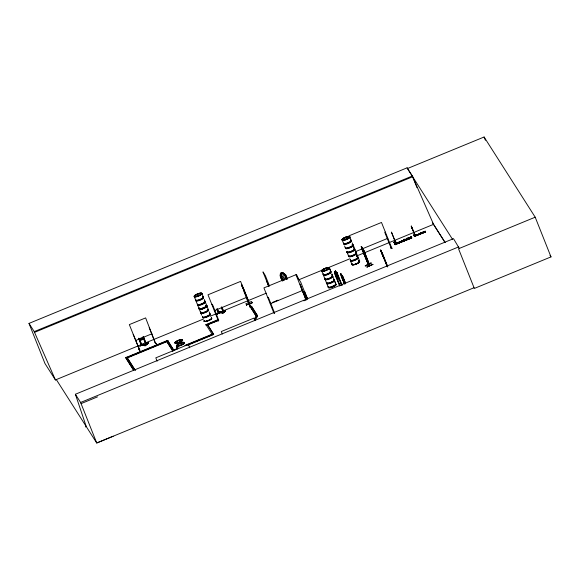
<?xml version="1.0" encoding="UTF-8"?>
<svg xmlns="http://www.w3.org/2000/svg" width="580" height="580" viewBox="0 0 580 580"><rect width="100%" height="100%" fill="white"/><g stroke="black" fill="none" stroke-linecap="round" stroke-linejoin="round"><path stroke-width="0.87" d="M395.69 242.933L395.908 243.433L391.427 232.058L396.031 243.382L395.589 243.005M414.888 235.146L415.128 235.509L412.837 230.035L414.801 235.255M217.478 319.406L218.573 321.074M273.252 312.859L273.434 312.446M359.397 262.102L359.332 261.812M395.089 241.983C395.176 242.6 394.27 242.019 394.516 242.686M394.712 242.57L394.617 242.164L394.806 242.498M414.135 235.132L415.07 234.726L415.345 235.422M142.492 339.554L143.296 336.755L142.542 339.619L140.795 339.938L138.758 338.285M280.162 275.95C279.901 270.498 285.215 273.071 285.396 276.921L284.824 278.661L283.649 278.915L281.865 277.668C280.749 268.257 279.379 275.399 281.169 278.473L283.968 280.611M285.991 279.502L286.549 277.291M368.249 264.089L367.843 264.11L368.184 263.973M368.075 264.69L369.699 265.734M368.532 264.647L361.884 248.907M369.605 265.111L368.126 264.357L369.982 265.611L363.464 249.654L369.743 265.734M287.325 278.9L285.657 274.724L284.969 274.724M405.079 239.583L403.825 240.2L405.065 239.438M421.051 233.174L420.311 233.363L421.203 232.826L420.145 233.428M254.286 319.043L256.237 316.078L257.426 315.585L257.621 316.086L256.433 316.571L250.285 306.733L251.474 306.247L257.426 315.585M254.475 320.182L257.404 315.723L257.6 316.223L254.678 320.675M155.527 343.606L155.585 342.903M195.264 296.503L194.713 296.619L195.38 296.017M194.967 296.474L195.366 296.039M195.351 296.264L195.895 296.133L195.453 296.431M201.144 293.676L200.999 293.937M201.166 293.951L201.55 293.792M201.485 293.828L201.13 293.763M175.987 342.961L175.493 343.019L175.899 342.555M175.718 342.642L175.493 343.019M176.175 342.889L176.363 342.468L175.551 342.911M175.805 343.077L176.581 342.693L176.153 342.606M177.596 345.81L177.509 345.448M178.161 345.557L177.487 345.629M181.946 340.199C182.635 340.366 181.707 340.351 181.852 340.134M183.802 343.266L183.903 343.092M183.621 343.012L184.121 342.969M343.338 239.786C344.353 238.648 341.569 240.656 342.998 239.627M322.386 270.708L322.734 270.889M343.606 239.598L342.707 239.815M343.483 239.576L343.215 239.54M322.676 270.534C321.654 271.223 324.01 270.157 322.683 270.758M349.153 236.974L348.95 237.336L349.102 236.995M328.817 268.388L328.882 268.41M328.904 268.351L328.773 268.366M329.034 268.185L328.679 268.192M347.695 252.133L347.688 252.503M335.356 271.005L337.299 275.094L337.219 277.588L336.284 276.58L334.805 271.846L335.356 271.005L336.864 272.817L341.874 285.36M335.784 274.325L335.269 271.672L336.291 273.579M336.574 272.817L341.395 284.729M335.378 274.855L339.88 285.853M336.806 272.788L338.365 278.56L337.843 279.328L336.255 277.588M337.089 272.76L336.741 273.028L337.089 272.76L342.077 285.295M335.697 274.782C334.406 276.573 334.704 266.401 335.283 275.065L335.697 274.782L340.018 285.643M248.327 302.144L248.907 302.745M248.559 302.724L246.29 296.851M249.269 303.514L248.544 302.434L249.451 304.101M211.867 304.5L212.418 304.275L218.682 320.196L218.196 320.392L207.995 294.799L240.584 281.394L250.828 306.958L250.437 306.356M298.185 278.654L296.525 274.47L263.936 287.883L273.796 312.859L274.478 312.584L274.572 313.2M352.742 245.514L353.293 245.282L359.701 261.188L359.44 260.558L358.882 260.775M391.5 247.442C392.022 248.776 391.326 246.804 390.963 247.66M194.713 296.619L195.112 296.264M182.388 340.221L181.721 340.496M178.031 345.397L177.567 345.397M183.903 342.911L183.715 343.295M348.885 237.314L349.262 237.336M322.437 270.664L322.212 271.012L322.582 270.577M218.53 313.207C217.137 312.308 222.408 314.005 223.916 312.062M218.892 312.504L218.218 312.736L218.798 312.511M216.666 314.643L219.914 311.859L216.673 314.592M216.819 309.111L218.5 313.309L218.964 313.2L217.406 308.915M222.981 311.714C224.235 313.367 222.959 309.415 221.756 307.161M223.148 311.786L218.856 312.765M218.964 312.671L223.684 311.482L223.075 311.699M222.22 313.113C225.569 309.242 227.345 310.169 222.648 313.374L222.27 313.127M222.35 313.439L225.243 310.467M282.315 273.195L283.772 275.217L283.997 277.428L283.41 277.552L282.445 276.696L282.01 275.587L281.728 273.318L282.344 273.165M280.387 275.841L282.764 280.843M281.169 278.473L283.997 280.582M218.21 320.377L217.862 319.783L218.45 319.609M249.994 306.813L250.575 306.32M250.531 306.407L249.951 306.646M250.843 306.943L250.132 307.175L243.875 291.269L244.426 291.044M249.929 306.574L250.183 307.226L250.719 307.001M306.443 299.411L305.935 299.889L295.974 274.731L300.737 282.206L307.465 299.106M306.472 299.483L303.601 292.226M359.44 260.558L358.766 260.84L359.027 261.464M390.898 247.682L391.029 248.233L391.71 247.957L381.488 222.452L348.899 235.864M219.682 311.96L219.856 311.605L216.963 314.577M139.606 346.746L143.021 344.012M140.795 339.938L142.528 339.525M143.557 336.907L146.486 344.52L146.131 343.969C144.986 344.302 146.987 343.244 146.609 344.426M145.754 344.208L141.745 344.948M145.131 345.767L148.531 343.048L145.138 345.774L144.717 345.499L148.147 342.78M144.848 345.832L148.161 342.802M369.344 265.046L369.743 265.017M369.931 265.633L368.336 264.574L361.71 248.776L364.878 254.511L364.392 252.322M139.794 350.001L139.338 349.602M249.182 303.369L249.494 303.398M194.822 296.452L195.221 296.22M176.451 342.7L176.081 342.925M182.076 340.395L182.106 340.431M177.335 345.716L177.85 345.39M178.046 345.571L177.632 345.738M322.828 270.613L323.118 270.432M139.78 350.088L133.212 334.298M139.562 350.175L129.34 324.604L145.631 317.898L155.541 343.512M175.537 342.809L176.066 342.591M175.805 342.845L176.334 342.454M181.953 340.271L182.258 340.206M177.966 345.687L178.335 345.346M322.958 270.867L322.262 271.085L322.77 270.94M146.551 344.426L141.593 345.317M145.805 343.947L146.037 344.527M218.609 313.171L216.92 309.017M223.373 312.185L221.379 307.175M218.218 320.298L218.74 320.153L218.406 319.544M358.889 260.782L359.165 261.428M391.623 248.066L391.13 248.255M141.672 344.781C140.469 344.317 142.89 345.868 141.621 344.803M141.506 345.361L138.845 338.669M343.425 239.808L342.831 240.004M322.56 270.686L323.111 270.505M177.9 345.492L177.451 345.796L178.053 345.709M368.293 264.77L361.253 246.616L363.406 249.85M361.289 246.688L362.058 248.893M368.496 264.683L361.659 247.102M364.421 252.358L364.813 254.54L364.262 254.17M341.323 276.094L340.75 273.803L344.382 283.613M341.707 276.377L341.091 274.318M341.482 276.087L340.721 273.905L342.505 276.906M341.207 275.957L343.759 281.358L342.156 278.494M371.062 262.943L365.233 265.937L371.062 262.965M371.193 263.269L365.197 265.872M345.354 283.649L342.635 276.95L343.041 276.964L345.702 283.649M343.041 276.964L341.236 274.195L345.499 283.743M372.911 264.4L366.864 267.025L372.802 264.284M343.737 281.3L344.31 281.72L343.824 279.531L344.244 281.757L343.693 281.387M394.226 242.774L394.364 242.28M149.198 327.664L155.549 343.592M412.01 228.194L411.488 226.584L412.873 229.985M411.967 228.049L412.322 229.042M412.264 228.317L412.699 229.709M394.726 243.839L394.037 242.099L394.494 242.643M394.153 242.708L395.944 242.128L394.117 242.614M395.125 242.085L395.212 242.048M425.336 231.485L414.301 236.075L413.917 234.704L413.975 235.226M394.712 243.462L396.35 242.708L396.8 243.796L395.908 242.077M403.426 239.924C404.673 241.983 402.252 238.735 405.101 239.228L405.587 239.91M406.595 238.612C407.841 240.671 405.42 237.423 408.269 237.916L408.748 238.597M409.473 237.655L411.068 236.756L411.713 237.858M414.272 235.654L415.389 235.19L414.2 235.777L414.468 236.169M394.704 244.028L411.147 236.959L411.771 237.93L395.067 244.463M422.197 232.413C423.03 233.791 421.413 231.623 423.32 231.949L423.69 232.551L423.32 231.949M424.118 231.782L425.184 231.181L425.56 231.775L414.519 236.372L414.229 235.879L425.387 231.594M411.242 237.097L394.668 243.926L394.857 244.245L411.372 237.38L411.068 236.756M394.748 244.093L411.285 237.198M413.917 234.704L414.548 236.343L425.589 231.869L414.214 235.886L425.299 231.405M394.625 243.81L394.784 244.144L403.057 240.736M405.514 239.678L411.372 237.401M396.676 243.673L411.546 237.445M395.161 244.6L411.691 237.764L395.154 244.644M425.655 231.964L414.483 236.249L425.568 231.768M139.766 350.922L138.881 349.16M156.281 344.041L155.28 342.432M266.858 281.605L268.779 286.433M268.322 297.308L267.771 297.533L268.359 297.351L274.644 313.185M300.396 284.171L300.027 284.294M392.225 248.595L391.268 247.189M390.92 247.588L391.348 247.421M359.056 261.392L359.607 261.167M272.571 302.383L277.943 300.164M304.703 291.646L307.675 299.019M306.218 298.99L306.327 299.229M303.818 300.839L306.102 299.875M56.318 379.574L55.426 379.943L44.965 363.522L29 323.408L407.131 167.809L412.358 176.016L416.991 187.652M407.131 167.809L407.428 168.555L484.097 137.003L535.202 217.195L551 256.896L474.331 288.449L458.534 248.748L535.202 217.195M29 323.408L34.234 331.622L412.358 176.016M34.234 331.622L34.524 332.362L412.655 176.762L433.557 224.344L445.15 242.534M243.013 288.064C238.945 278.531 246.282 294.865 241.809 285.23M244.883 292.762L244.158 290.674M135.655 340.482L151.953 333.775M355.221 251.742L387.802 238.329M214.317 310.684L246.906 297.272M203.529 319L55.426 379.943L34.524 332.362M210.221 316.245L266.263 293.183M298.888 279.756L324.814 269.084M326.489 268.402L349.907 258.76M356.599 256.005L433.557 224.344M245.659 303.906L251.771 301.39M252.546 302.492L246.42 304.978L246.594 305.37M249.414 303.26L249.414 304.087M387.599 266.887L380.683 250.052L381.502 252.38M381.48 252.401L380.712 250.125M381.633 252.633L380.988 250.531L382.068 253.235M381.698 252.184L381.321 252.133L387.143 266.474M133.494 370.083L125.693 357.657L167.62 340.409L173.942 350.516M205.98 324.626L218.196 319.594L218.573 320.363L206.35 325.394L205.98 324.626L212.106 334.239M167.794 340.677L127.056 357.447L127.252 357.94L167.99 341.178L167.62 340.409M206.154 324.894L218.37 319.87M135.437 370.591L126.882 357.171L127.078 357.664L167.816 340.902L173.485 349.798M206.175 325.119L218.573 320.363M382.133 253.402L380.915 250.553L383.989 258.086L383.598 257.578M383.619 257.636L381.321 252.075M383.199 256.026L383.924 258.107M270.251 303.76L302.84 290.355M177.545 348.457L172.557 350.508L172.927 351.277L166.605 341.171L172.731 350.784L177.719 348.732M185.027 345.375L213.295 333.746L213.491 334.247L187.717 344.846M185.201 345.651L213.469 334.022L213.665 334.515L187.891 345.122M85.383 426.945L86.268 426.583L75.371 394.262L453.502 238.655L459.389 248.523M75.371 394.262L80.606 402.469L458.729 246.87M81.062 403.629L97.52 396.872M474.027 287.738L96.729 442.997L56.325 379.588M113.187 436.24L96.729 442.997L80.606 402.469M195.199 296.184L194.887 296.351M195.337 296.409L194.844 296.576M391.203 248.247L384.772 232.326L385.323 232.101M256.237 316.078L257.404 315.723M256.433 316.571L257.6 316.223M195.329 296.177L195.895 296.177M175.994 342.519L176.371 342.678M176.073 342.722L176.625 342.635M177.835 345.441L178.285 345.361M177.77 345.767L177.233 345.76M337.785 275.312L338.299 278.581L335.37 271.085M336.871 272.767L335.291 271.027M338.365 278.56L337.777 279.35L336.262 277.537M337.821 279.255L334.769 271.795M285.077 274.935L285.556 274.818L287.216 278.994M218.732 312.62L218.877 313.229M248.856 302.608L249.712 304L243.303 287.977M141.346 344.752L141.404 345.47L146.435 344.527L143.441 337.002M281.017 273.115L282.815 272.716M322.864 270.476L323.401 270.57L323.017 270.447M140.462 338.249L141.593 338.046M148.516 343.026L148.118 342.78M223.271 312.286L221.27 307.262M145.942 344.636L143.093 336.994M343.657 239.46L342.773 239.707M141.426 345.455L138.729 338.763M250.654 306.059L250.277 305.906M225.627 310.699L222.648 313.374M361.253 246.616L361.891 247.015L364.066 252.851L362.754 250.872M363.094 249.552L369.532 265.669L363.464 249.654M366.944 267.046L372.897 264.386M340.685 273.832L341.323 274.231M341.214 275.892L344.23 283.519M282.786 272.673L285.614 274.782M282.779 272.738L285.57 274.811M138.787 338.242L140.831 339.837M411.285 226.309L412.742 229.651M336.226 275.427L336.784 276.152L336.733 274.688M424.067 231.645L424.437 232.239M421.203 232.826L421.522 233.283M420.087 233.29L420.406 233.747M415.316 235.313L415.664 235.879L415.367 235.154M409.393 237.452L409.872 238.133M396.676 243.535L396.271 242.955L394.596 243.651L395.248 244.774M394.037 242.099L395.118 244.492L411.778 237.945M394.871 243.774L394.183 242.041M353.293 245.282L352.77 245.557L353.735 247.979M156.462 344.063L155.251 342.41M139.94 350.864L138.968 349.399M550.029 255.374L551 256.896M407.428 168.555L452.588 239.417M432.317 222.524L444.875 242.222M380.618 250.081L381.002 250.589M302.296 290.616L307.059 298.091M241.505 284.758L241.896 285.266M243.448 289.543L243.252 288.876M257.621 316.086L251.474 306.247M255.976 315.853L250.285 306.733M213.469 334.022L207.343 324.409L213.665 334.515M127.078 357.664L134.683 369.598M125.693 357.657L133.777 370.337M342.584 276.849L343.498 280.06L342.185 278.088M411.242 226.106L411.488 226.584M362.717 250.27L363.457 251.481L361.775 247.254M342.149 277.486L342.889 278.697L341.207 274.463M382.235 254.286L383.221 256.404L382.822 255.207M382.387 254.62L383.685 257.607M382.075 253.736L382.655 255.019L382.365 254.2M242.998 288.028L243.709 289.884M252.633 302.716L246.435 305.007M380.937 250.611L382.089 253.3M380.966 250.785L381.923 253.09M484.097 137.003L485.409 140.309M425.184 231.181L425.35 231.55M382.409 253.3L387.81 266.8M381.618 252.054L387.273 266.263M349.769 236.778L351.161 240.294M352.19 242.853L352.908 244.68M356.294 254.417L357.896 258.448M356.265 254.374L357.867 258.397M342.149 239.917L343.548 243.433A4.183 1.037 -21.7 0 0 348.522 242.788A4.183 1.037 -21.7 0 0 350.523 240.294M344.571 245.985L345.288 247.812A4.183 1.037 -21.7 0 0 350.269 247.167A4.183 1.037 -21.7 0 0 352.27 244.68M347.115 252.401L348.515 255.918M350.559 261.036L351.951 264.552M342.896 276.863L345.557 283.555M341.591 276L344.774 284.258M335.255 275.065L339.67 285.911M329.389 267.858L330.788 271.375L329.469 268.076M332.826 276.486L334.225 280.002M334.363 280.343L335.762 283.859L334.435 280.568A4.111 1.015 -21.7 0 1 330.694 283.207A4.111 1.015 -21.7 0 1 326.83 283.424M321.769 270.99L323.169 274.507M323.459 275.246L324.909 278.893M325.213 279.625L326.598 283.142M326.736 283.482L328.135 286.998M300.433 285.23L306.204 299.722M300.346 285.099L306.117 299.599M285.505 275.667L286.839 279.009M284.954 274.753L286.73 279.096M282.206 279.082L282.866 280.749M280.72 276.675L282.047 280.017M280.198 275.921L282.279 280.945M269.345 285.657L265.357 275.63L262.972 271.889L268.736 286.375M267.394 282.322L268.671 285.541M267.351 282.257L268.953 286.288M249.501 304.087L241.57 284.729M254.895 320.624L253.902 318.115L221.313 331.528L222.307 334.036M221.864 307.067L223.916 312.069M223.452 311.619L223.662 312.214M217.304 309.01L219.023 313.178M201.883 293.422L203.275 296.938M204.305 299.498L205.023 301.325M205.32 302.049L206.719 305.566M206.857 305.906L208.256 309.423M209.271 311.982L209.989 313.809M194.264 296.554L195.663 300.07A4.183 1.037 -21.7 0 0 200.637 299.432A4.183 1.037 -21.7 0 0 202.637 296.938M195.953 300.81L197.403 304.457M197.707 305.189L199.1 308.705M199.23 309.046L200.629 312.562M200.934 313.294L201.659 315.114M189.732 347.775L188.399 344.433L155.81 357.845L157.144 361.188M142.977 337.089L145.986 344.629M139.309 338.589L141.904 345.361L139.193 338.684M411.401 226.62L411.307 226.055M241.534 284.831L242.375 287.078M361.318 246.587L361.804 248.776M333.892 279.734A4.111 1.015 -21.7 0 1 330.426 282.54A4.111 1.015 -21.7 0 1 326.808 282.387M334 279.995A4.111 1.015 -21.7 0 1 330.527 282.793A4.111 1.015 -21.7 0 1 326.91 282.649A4.133 1.022 -21.7 0 0 330.527 282.801A4.133 1.022 -21.7 0 0 334.015 279.981M332.036 276.261A4.125 1.022 -21.7 0 1 330.063 278.719A4.125 1.022 -21.7 0 1 325.184 279.342M330.513 271.201A4.125 1.022 -21.7 0 1 327.033 274.014A4.125 1.022 -21.7 0 1 323.401 273.861M331.883 275.754A4.183 1.037 -21.7 0 1 329.389 278.465A4.183 1.037 -21.7 0 1 325.192 278.509M332.253 275.587A4.118 1.015 -21.7 0 1 328.773 278.393A4.118 1.015 -21.7 0 1 325.148 278.24M330.803 271.94A4.118 1.015 -21.7 0 1 327.323 274.746A4.118 1.015 -21.7 0 1 323.698 274.594M330.143 271.375A4.183 1.037 -21.7 0 1 327.642 274.079A4.183 1.037 -21.7 0 1 323.451 274.13M331.977 275.986A4.183 1.037 -21.7 0 1 329.976 278.473A4.183 1.037 -21.7 0 1 325.032 279.111M330.23 271.599A4.183 1.037 -21.7 0 1 328.229 274.094A4.183 1.037 -21.7 0 1 323.292 274.724M333.957 279.836A4.133 1.022 -21.7 0 1 330.469 282.656A4.133 1.022 -21.7 0 1 326.83 282.504M335.486 283.692A4.125 1.022 -21.7 0 1 331.999 286.498A4.125 1.022 -21.7 0 1 328.367 286.353M335.769 284.425A4.118 1.015 -21.7 0 1 332.296 287.231A4.118 1.015 -21.7 0 1 328.664 287.086M335.726 284.142A4.183 1.037 -21.7 0 1 332.195 286.998A4.183 1.037 -21.7 0 1 328.512 286.846M335.639 283.917A4.183 1.037 -21.7 0 1 332.101 286.774A4.183 1.037 -21.7 0 1 328.418 286.621M333.645 280.35A4.111 1.015 -21.7 0 1 334.16 280.401M333.572 280.111A4.133 1.022 -21.7 0 1 331.601 282.576A4.133 1.022 -21.7 0 1 326.714 283.207M177.9 346.688A4.118 1.015 -21.7 0 1 176.625 345.883M177.966 346.97A4.183 1.037 -21.7 0 1 176.668 346.151M178.053 347.195A4.183 1.037 -21.7 0 1 176.508 346.746M177.473 347.485A4.118 1.015 -21.7 0 1 176.682 347.26M352.93 245.238A4.125 1.022 -21.7 0 1 349.45 248.051A4.125 1.022 -21.7 0 1 345.818 247.899M354.279 248.661A4.111 1.015 -21.7 0 1 350.806 251.459A4.111 1.015 -21.7 0 1 347.188 251.314M350.378 240.069A4.125 1.022 -21.7 0 1 348.406 242.527A4.125 1.022 -21.7 0 1 343.534 243.15M352.357 244.905A4.183 1.037 -21.7 0 1 350.356 247.399A4.183 1.037 -21.7 0 1 345.412 248.03M352.118 244.456A4.118 1.015 -21.7 0 1 350.146 246.906A4.118 1.015 -21.7 0 1 345.281 247.53M351.183 240.86A4.118 1.015 -21.7 0 1 348.203 243.469A4.118 1.015 -21.7 0 1 343.831 243.883M347.058 251.966A4.111 1.015 -21.7 0 0 351.915 251.343A4.111 1.015 -21.7 0 0 353.88 248.893A4.133 1.022 -21.7 0 1 351.908 251.314A4.133 1.022 -21.7 0 1 347.021 251.945M351.139 240.577A4.183 1.037 -21.7 0 1 348.616 243.013A4.183 1.037 -21.7 0 1 343.686 243.933M354.337 248.755A4.133 1.022 -21.7 0 1 350.849 251.568A4.133 1.022 -21.7 0 1 347.21 251.423M358.73 261.094A4.111 1.015 -21.7 0 1 356.279 263.755A4.111 1.015 -21.7 0 1 352.161 263.798M357.389 257.672A4.125 1.022 -21.7 0 1 355.417 260.13A4.125 1.022 -21.7 0 1 350.537 260.761M355.866 252.612A4.125 1.022 -21.7 0 1 352.386 255.425A4.125 1.022 -21.7 0 1 348.747 255.273M357.331 257.397A4.183 1.037 -21.7 0 1 354.829 260.101A4.183 1.037 -21.7 0 1 350.632 260.144M357.758 257.223A4.183 1.037 -21.7 0 1 354.228 260.072A4.183 1.037 -21.7 0 1 350.545 259.92M357.599 256.998A4.118 1.015 -21.7 0 1 354.126 259.804A4.118 1.015 -21.7 0 1 350.501 259.651M355.583 253.011A4.183 1.037 -21.7 0 1 353.082 255.715A4.183 1.037 -21.7 0 1 348.892 255.765M356.019 252.844A4.183 1.037 -21.7 0 1 352.488 255.693A4.183 1.037 -21.7 0 1 348.798 255.541M354.539 249.327A4.111 1.015 -21.7 0 1 351.074 252.126A4.111 1.015 -21.7 0 1 347.456 251.974M355.634 253.293A4.118 1.015 -21.7 0 1 353.669 255.744A4.118 1.015 -21.7 0 1 348.805 256.375M354.743 249.255A4.133 1.022 -21.7 0 1 350.98 251.901A4.133 1.022 -21.7 0 1 347.094 252.119M353.952 249.03A4.133 1.022 -21.7 0 1 354.467 249.081M358.795 261.188A4.133 1.022 -21.7 0 1 356.323 263.864A4.133 1.022 -21.7 0 1 352.176 263.907M206.4 305.305A4.118 1.015 -21.7 0 1 202.927 308.111A4.118 1.015 -21.7 0 1 199.302 307.965A4.111 1.015 -21.7 0 0 202.92 308.103A4.111 1.015 -21.7 0 0 206.393 305.298M204.53 301.825A4.125 1.022 -21.7 0 1 202.558 304.282A4.125 1.022 -21.7 0 1 197.686 304.906M203.297 297.504A4.118 1.015 -21.7 0 1 199.817 300.31A4.118 1.015 -21.7 0 1 196.192 300.157M202.5 296.706A4.125 1.022 -21.7 0 1 200.52 299.164A4.125 1.022 -21.7 0 1 195.649 299.795M204.385 301.317A4.183 1.037 -21.7 0 1 202.384 303.811A4.183 1.037 -21.7 0 1 197.439 304.449M204.472 301.549A4.183 1.037 -21.7 0 1 202.471 304.036A4.183 1.037 -21.7 0 1 197.526 304.674M204.232 301.092A4.118 1.015 -21.7 0 1 202.268 303.55A4.118 1.015 -21.7 0 1 197.403 304.174M202.732 297.163A4.183 1.037 -21.7 0 1 200.731 299.657A4.183 1.037 -21.7 0 1 195.786 300.288M199.165 308.625A4.125 1.022 -21.7 0 0 204.037 307.994A4.125 1.022 -21.7 0 0 206.009 305.544A4.125 1.022 -21.7 0 1 204.03 307.973A4.125 1.022 -21.7 0 1 199.15 308.603M205.944 305.348A4.133 1.022 -21.7 0 1 203.471 308.024A4.133 1.022 -21.7 0 1 199.324 308.067M206.001 305.493A4.133 1.022 -21.7 0 1 204.022 307.958A4.133 1.022 -21.7 0 1 199.136 308.582M211.374 317.796A4.118 1.015 -21.7 0 1 207.894 320.602A4.118 1.015 -21.7 0 1 204.269 320.45M211.475 318.029A4.125 1.022 -21.7 0 1 207.988 320.841A4.133 1.022 -21.7 0 1 204.356 320.704A4.125 1.022 -21.7 0 0 207.988 320.841A4.133 1.022 -21.7 0 0 211.482 318.036M209.503 314.317A4.125 1.022 -21.7 0 1 207.531 316.774A4.125 1.022 -21.7 0 1 202.652 317.398M207.981 309.256A4.125 1.022 -21.7 0 1 204.501 312.062A4.125 1.022 -21.7 0 1 200.861 311.917M209.445 314.034A4.183 1.037 -21.7 0 1 206.944 316.745A4.183 1.037 -21.7 0 1 202.746 316.789M209.873 313.867A4.183 1.037 -21.7 0 1 206.342 316.716A4.183 1.037 -21.7 0 1 202.659 316.564M209.721 313.635A4.118 1.015 -21.7 0 1 206.241 316.448A4.118 1.015 -21.7 0 1 202.616 316.296M207.698 309.655A4.183 1.037 -21.7 0 1 205.197 312.359A4.183 1.037 -21.7 0 1 201.006 312.41M208.133 309.481A4.183 1.037 -21.7 0 1 204.602 312.337A4.183 1.037 -21.7 0 1 200.919 312.185M207.749 309.938A4.118 1.015 -21.7 0 1 205.784 312.388A4.118 1.015 -21.7 0 1 200.919 313.012M206.146 305.899A4.118 1.015 -21.7 0 1 204.174 308.357A4.118 1.015 -21.7 0 1 199.31 308.981M211.424 317.891A4.133 1.022 -21.7 0 1 207.937 320.711A4.133 1.022 -21.7 0 1 204.298 320.559M332.536 275.754L331.803 273.934L332.521 275.761M323.227 270.99A4.111 1.015 -21.7 0 0 329.324 267.989A4.111 1.015 -21.7 0 0 323.995 268.83A4.133 1.022 -21.7 0 0 323.212 271.005A4.133 1.022 -21.7 0 0 329.353 267.989A4.133 1.022 -21.7 0 0 323.995 268.837A4.111 1.015 -21.7 0 0 323.227 270.99M323.372 271.353A4.111 1.015 -21.7 0 0 329.469 268.351A4.111 1.015 -21.7 0 0 324.14 269.2A4.111 1.015 -21.7 0 0 323.372 271.353M323.27 271.15A4.133 1.022 -21.7 0 0 329.411 268.134A4.133 1.022 -21.7 0 0 324.053 268.982A4.133 1.022 -21.7 0 0 323.27 271.15M178.227 345.832A4.125 1.022 -21.7 0 0 184.353 342.816A4.133 1.022 -21.7 0 0 178.995 343.664A4.133 1.022 -21.7 0 0 178.219 345.832A4.133 1.022 -21.7 0 0 184.36 342.809A4.125 1.022 -21.7 0 0 179.002 343.672A4.125 1.022 -21.7 0 0 178.227 345.832M178.372 346.188A4.118 1.015 -21.7 0 0 184.491 343.179A4.118 1.015 -21.7 0 0 179.147 344.027A4.118 1.015 -21.7 0 0 178.372 346.188M178.278 345.97A4.133 1.022 -21.7 0 0 184.411 342.947A4.133 1.022 -21.7 0 0 179.053 343.802A4.133 1.022 -21.7 0 0 178.278 345.97M176.443 343.034A4.125 1.022 -21.7 0 0 182.569 340.018A4.133 1.022 -21.7 0 0 177.212 340.859A4.133 1.022 -21.7 0 0 176.436 343.026A4.133 1.022 -21.7 0 0 182.569 340.01A4.125 1.022 -21.7 0 0 177.219 340.866A4.125 1.022 -21.7 0 0 176.443 343.034M176.588 343.382A4.118 1.015 -21.7 0 0 182.7 340.373A4.118 1.015 -21.7 0 0 177.364 341.221A4.118 1.015 -21.7 0 0 176.588 343.382M176.487 343.164A4.133 1.022 -21.7 0 0 182.627 340.148A4.133 1.022 -21.7 0 0 177.27 340.996A4.133 1.022 -21.7 0 0 176.487 343.164M343.606 239.91A4.111 1.015 -21.7 0 0 349.704 236.908A4.111 1.015 -21.7 0 0 344.382 237.756A4.133 1.022 -21.7 0 0 343.592 239.931A4.125 1.022 -21.7 0 0 349.726 236.915A4.133 1.022 -21.7 0 0 344.375 237.764A4.111 1.015 -21.7 0 0 343.606 239.91M343.759 240.287A4.111 1.015 -21.7 0 0 349.856 237.285A4.111 1.015 -21.7 0 0 344.527 238.119A4.111 1.015 -21.7 0 0 343.751 240.272A4.111 1.015 -21.7 0 0 349.849 237.271A4.111 1.015 -21.7 0 0 344.527 238.133A4.111 1.015 -21.7 0 0 343.759 240.287M343.65 240.062A4.133 1.022 -21.7 0 0 349.783 237.039A4.133 1.022 -21.7 0 0 344.426 237.887A4.133 1.022 -21.7 0 0 343.65 240.062M343.592 239.931A4.133 1.022 -21.7 0 0 349.733 236.908A4.125 1.022 -21.7 0 0 344.375 237.764A4.125 1.022 -21.7 0 0 343.599 239.931M355.881 264.204A4.111 1.015 -21.7 0 0 359.346 261.406A4.133 1.022 -21.7 0 1 355.881 264.212A4.133 1.022 -21.7 0 1 352.241 264.06A4.111 1.015 -21.7 0 0 355.881 264.204M195.707 296.554A4.125 1.022 -21.7 0 0 201.833 293.538A4.125 1.022 -21.7 0 0 196.482 294.386A4.125 1.022 -21.7 0 0 195.707 296.554M195.866 296.924A4.118 1.015 -21.7 0 0 201.978 293.915A4.118 1.015 -21.7 0 0 196.642 294.763A4.118 1.015 -21.7 0 0 195.866 296.924M195.772 296.714A4.133 1.022 -21.7 0 0 201.905 293.697A4.133 1.022 -21.7 0 0 196.548 294.546A4.133 1.022 -21.7 0 0 195.772 296.714M195.714 296.568A4.133 1.022 -21.7 0 0 201.847 293.552A4.133 1.022 -21.7 0 0 196.489 294.401A4.133 1.022 -21.7 0 0 195.714 296.568M204.088 308.125A4.133 1.022 -21.7 0 0 206.067 305.66A4.133 1.022 -21.7 0 1 204.095 308.139A4.133 1.022 -21.7 0 1 199.208 308.77A4.133 1.022 -21.7 0 0 204.088 308.125"/></g></svg>
